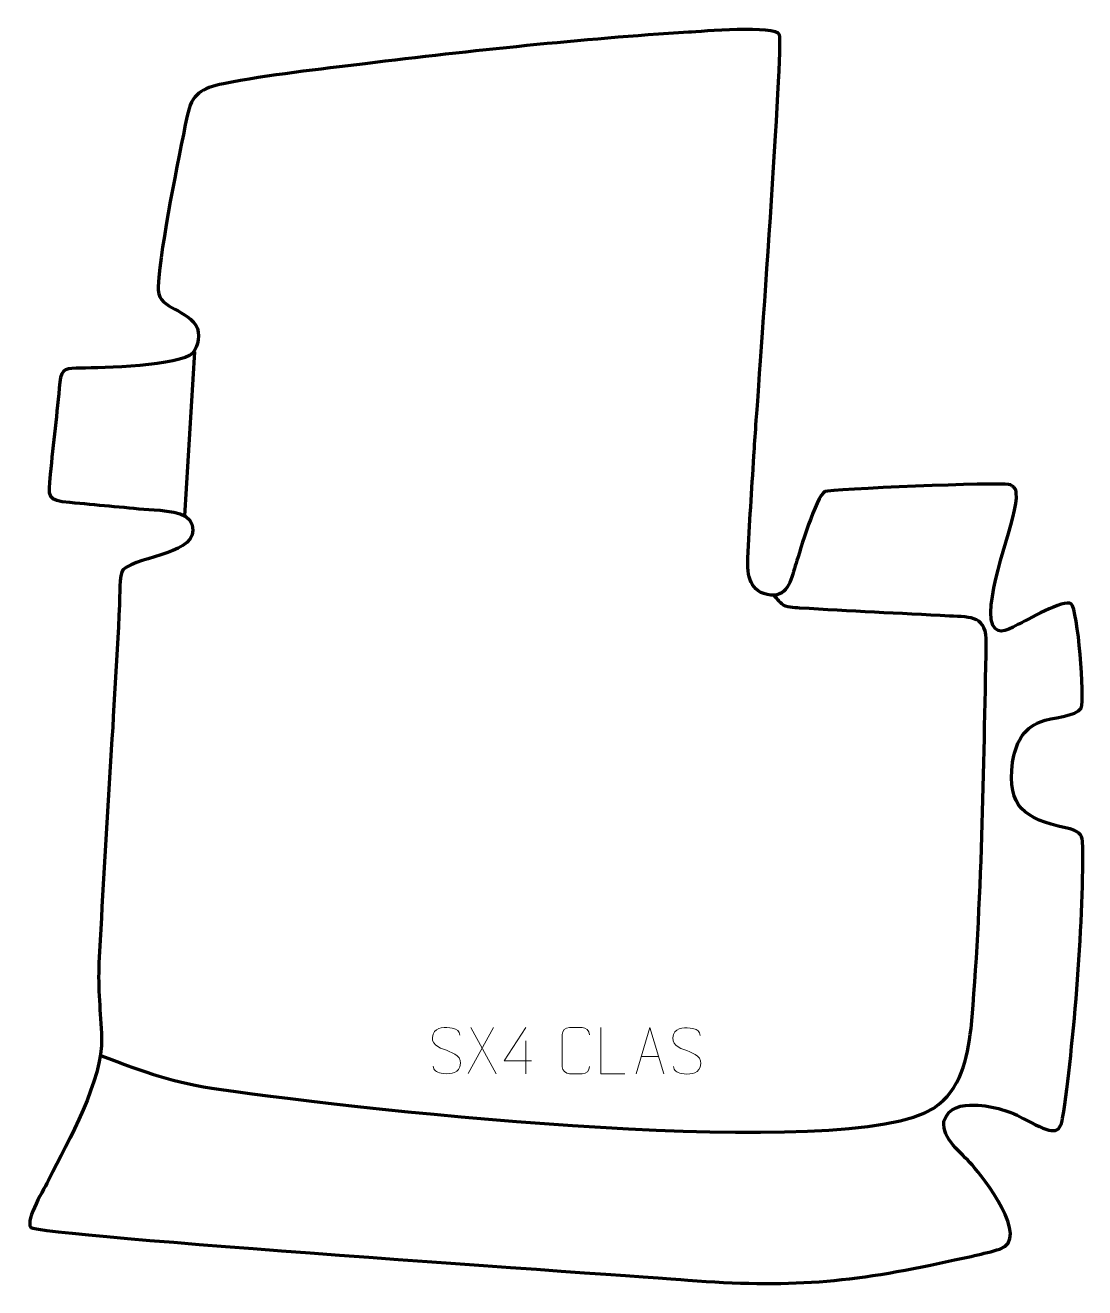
# Model space of a CAD drawing. Header units: millimetres. Extents: x -293 to 279, y -133 to 550.
import ezdxf

# ---------------------------------------------------------------- set-up
doc = ezdxf.new("R2010")
doc.units = ezdxf.units.MM
doc.header["$MEASUREMENT"] = 0
doc.layers.add('layer 1', color=7, linetype='Continuous')
doc.layers.add('layer 2', color=7, linetype='Continuous')
doc.layers.add('layer 3', color=7, linetype='Continuous', plot=False)

msp = doc.modelspace()

# ---------------------------------------------------------------- linework, layer by layer
at = {"layer": 'layer 1', "color": 250, "lineweight": 9}
for points, knots in [([(-65.6868, -4.3825), (-69.9351, -2.9121), (-74.8432, -1.1163), (-72.8381, 4.404), (-72.8381, 4.404), (-71.3346, 8.5439), (-66.121, 8.1554), (-62.5174, 7.5543), (-62.5174, 7.5543), (-59.6568, 7.0771), (-58.7921, 5.8639), (-58.4815, 3.7798)], [0, 0, 0, 0, 0.25, 0.25, 0.25, 0.25, 0.5, 0.5, 0.5, 0.5, 1, 1, 1, 1]), ([(-19.736, -10.1109), (-19.736, -10.1109), (-34.5577, -10.1109), (-34.5577, -10.1109), (-34.5577, -10.1109), (-34.5577, -10.1109), (-22.6801, 7.9596), (-22.6801, 7.9596)], [0, 0, 0, 0, 0.33333333, 0.33333333, 0.33333333, 0.33333333, 1, 1, 1, 1]), ([(11.7308, -13.2154), (11.591, -15.5388), (9.9138, -17.0184), (7.7661, -17.0292), (7.7661, -17.0292), (5.4342, -17.0288), (3.1023, -17.0288), (0.7708, -17.0292), (0.7708, -17.0292), (-1.1542, -17.1346), (-3.1263, -15.2501), (-3.1151, -13.2328), (-3.1151, -13.2328), (-3.1147, -7.4627), (-3.1147, -1.693), (-3.1151, 4.0763), (-3.1151, 4.0763), (-3.1109, 6.2144), (-1.3642, 7.9336), (0.7882, 7.9201), (0.7882, 7.9201), (3.1139, 7.9201), (5.44, 7.9201), (7.7661, 7.9201), (7.7661, 7.9201), (9.7127, 7.9556), (11.7041, 6.4641), (11.7308, 4.0265)], [0, 0, 0, 0, 0.125, 0.125, 0.125, 0.125, 0.25, 0.25, 0.25, 0.25, 0.375, 0.375, 0.375, 0.375, 0.5, 0.5, 0.5, 0.5, 0.625, 0.625, 0.625, 0.625, 0.75, 0.75, 0.75, 0.75, 1, 1, 1, 1]), ([(30.7823, -17.0332), (30.7823, -17.0332), (17.8332, -17.0332), (17.8332, -17.0332), (17.8332, -17.0332), (17.8332, -17.0332), (17.8332, 7.9204), (17.8332, 7.9204)], [0, 0, 0, 0, 0.33333333, 0.33333333, 0.33333333, 0.33333333, 1, 1, 1, 1]), ([(36.8373, -17.0331), (36.8373, -17.0331), (44.2083, 7.9204), (44.2083, 7.9204), (44.2083, 7.9204), (44.2083, 7.9204), (51.7782, -17.0331), (51.7782, -17.0331)], [0, 0, 0, 0, 0.33333333, 0.33333333, 0.33333333, 0.33333333, 1, 1, 1, 1]), ([(64.3078, -4.5564), (60.0595, -3.086), (55.1514, -1.2902), (57.1565, 4.2301), (57.1565, 4.2301), (58.66, 8.37), (63.8736, 7.9815), (67.4772, 7.3804), (67.4772, 7.3804), (70.3378, 6.9032), (71.2025, 5.69), (71.5131, 3.6059)], [0, 0, 0, 0, 0.25, 0.25, 0.25, 0.25, 0.5, 0.5, 0.5, 0.5, 1, 1, 1, 1]), ([(-65.6868, -4.3826), (-61.6682, -6.0293), (-56.6387, -7.9176), (-58.4727, -13.2779), (-58.4727, -13.2779), (-59.9325, -17.5443), (-64.8433, -17.2876), (-68.5694, -16.7329), (-68.5694, -16.7329), (-71.3194, -16.3231), (-72.5403, -15.1096), (-72.9183, -12.9974)], [0, 0, 0, 0, 0.25, 0.25, 0.25, 0.25, 0.5, 0.5, 0.5, 0.5, 1, 1, 1, 1]), ([(64.3078, -4.5565), (68.3264, -6.2032), (73.3559, -8.0915), (71.5219, -13.4518), (71.5219, -13.4518), (70.0621, -17.7182), (65.1513, -17.4615), (61.4252, -16.9068), (61.4252, -16.9068), (58.6752, -16.497), (57.4543, -15.2835), (57.0763, -13.1713)], [0, 0, 0, 0, 0.25, 0.25, 0.25, 0.25, 0.5, 0.5, 0.5, 0.5, 1, 1, 1, 1])]:
    msp.add_open_spline(points, degree=3, knots=knots, dxfattribs=at)
for points in [[(-40.2765, 7.9204), (-40.2765, 7.9204), (-54.0171, -16.9754), (-54.0171, -16.9754)], [(-52.5625, 7.9204), (-52.5625, 7.9204), (-38.8219, -17.0331), (-38.8219, -17.0331)], [(-22.6801, 0.6502), (-22.6801, 0.6502), (-22.6801, -17.0145), (-22.6801, -17.0145)], [(39.5599, -7.7837), (39.5599, -7.7837), (49.0556, -7.7837), (49.0556, -7.7837)]]:
    msp.add_open_spline(points, degree=3, dxfattribs=at)
at = {"layer": 'layer 2', "color": 140, "lineweight": 158}
msp.add_open_spline([(-201.8976, 373.2077), (-201.8976, 373.2077), (-207.4077, 284.5504), (-207.4077, 284.5504)], degree=3, dxfattribs=at)
msp.add_open_spline([(-252.8259, -7.163), (-227.7656, -16.5101), (-214.6044, -21.6447), (-187.5656, -25.5787), (-187.5656, -25.5787), (-108.4524, -37.0891), (152.1573, -65.1259), (197.8107, -35.6279), (197.8107, -35.6279), (212.5789, -25.569), (215.9066, -9.0976), (217.9842, 7.4926), (217.9842, 7.4926), (224.0147, 73.2329), (224.7927, 149.1979), (226.238, 215.6243), (226.238, 215.6243), (226.558, 230.3316), (218.3677, 229.7702), (206.306, 230.3943), (206.306, 230.3943), (179.2616, 231.7934), (152.36, 232.9843), (125.2923, 234.7004), (125.2923, 234.7004), (122.2322, 234.8944), (117.9685, 234.7765), (115.6389, 236.958), (115.6389, 236.958), (113.9921, 238.5), (112.8432, 239.8694), (111.4018, 241.599)], degree=3, knots=[0, 0, 0, 0, 0.11111111, 0.11111111, 0.11111111, 0.11111111, 0.22222222, 0.22222222, 0.22222222, 0.22222222, 0.33333333, 0.33333333, 0.33333333, 0.33333333, 0.44444444, 0.44444444, 0.44444444, 0.44444444, 0.55555556, 0.55555556, 0.55555556, 0.55555556, 0.66666667, 0.66666667, 0.66666667, 0.66666667, 0.77777778, 0.77777778, 0.77777778, 0.77777778, 1, 1, 1, 1], dxfattribs=at)
at = {"layer": 'layer 3', "color": 242, "lineweight": 158}
msp.add_open_spline([(238.2522, 301.5495), (241.1499, 300.8294), (242.2681, 299.0378), (242.4654, 296.7973), (242.4654, 296.7973), (243.5448, 284.5436), (227.0561, 247.9335), (228.7939, 228.4441), (228.7939, 228.4441), (231.2441, 219.182), (236.2616, 222.1861), (243.2722, 225.7134), (243.2722, 225.7134), (247.4764, 227.8286), (268.5781, 239.8316), (272.0414, 236.9998), (272.0414, 236.9998), (275.9462, 233.8072), (279.4638, 185.7537), (277.5612, 180.5605), (277.5612, 180.5605), (275.0406, 176.3563), (261.2036, 175.4409), (255.6036, 173.2294), (255.6036, 173.2294), (245.5224, 169.2482), (242.2682, 161.3705), (240.3237, 151.3187), (240.3237, 151.3187), (237.5599, 126.6379), (246.9116, 121.002), (269.0366, 115.8884), (269.0366, 115.8884), (276.2392, 114.2237), (278.137, 112.3999), (278.2632, 108.5533), (278.2632, 108.5533), (279.4655, 71.8756), (273.4686, -3.8661), (267.5109, -40.9853), (267.5109, -40.9853), (266.0774, -49.9166), (262.2004, -49.872), (247.9271, -42.0624), (247.9271, -42.0624), (238.8866, -37.1158), (230.3811, -34.4266), (219.9388, -33.989), (219.9388, -33.989), (213.0209, -33.6991), (205.8104, -35.1756), (203.3194, -42.6244), (203.3194, -42.6244), (202.1509, -52.66), (212.7107, -59.471), (218.5491, -66.2985), (218.5491, -66.2985), (224.4611, -73.2122), (250.7656, -106.2335), (233.4627, -111.8342), (233.4627, -111.8342), (225.3111, -114.4727), (214.3629, -116.4499), (205.7738, -118.3584), (205.7738, -118.3584), (153.3256, -130.1689), (118.595, -132.744), (64.8867, -128.5777), (64.8867, -128.5777), (33.1458, -126.0924), (-287.4502, -104.5674), (-290.5049, -100.106), (-290.5049, -100.106), (-293.4417, -95.8167), (-283.012, -78.9728), (-280.4438, -73.8712), (-280.4438, -73.8712), (-270.2597, -53.7006), (-251.3364, -20.1009), (-252.1825, 2.307), (-252.1825, 2.307), (-252.7087, 16.2403), (-254.2245, 28.8666), (-253.5995, 42.9838), (-253.5995, 42.9838), (-250.2492, 107.5614), (-245.7197, 172.115), (-242.4503, 236.6635), (-242.4503, 236.6635), (-242.3324, 240.2418), (-242.7386, 253.1718), (-240.6, 255.368), (-240.6, 255.368), (-231.3006, 263.4866), (-199.1522, 263.5662), (-203.1306, 279.6411), (-203.1306, 279.6411), (-205.0498, 287.3958), (-220.0434, 287.4186), (-226.6365, 287.9569), (-226.6365, 287.9569), (-240.8597, 289.1579), (-255.1073, 290.6178), (-269.348, 291.8842), (-269.348, 291.8842), (-281.7954, 292.9912), (-281.1816, 294.7436), (-279.9658, 306.9044), (-279.9658, 306.9044), (-278.2817, 323.5918), (-276.2798, 340.0229), (-274.7311, 356.7597), (-274.7311, 356.7597), (-273.9987, 364.6749), (-270.9645, 364.2688), (-263.2702, 364.3978), (-263.2702, 364.3978), (-252.5264, 364.5686), (-209.3706, 365.4441), (-203.0805, 372.505), (-203.0805, 372.505), (-199.8654, 376.114), (-198.4753, 383.1365), (-201.148, 387.6377), (-201.148, 387.6377), (-207.9081, 397.2604), (-222.5197, 396.443), (-221.642, 408.5903), (-221.642, 408.5903), (-219.8798, 432.9771), (-210.9155, 475.8519), (-205.8947, 500.7045), (-205.8947, 500.7045), (-203.4742, 512.5358), (-197.9658, 515.8284), (-186.3127, 518.168), (-186.3127, 518.168), (-161.8742, 522.9215), (-134.373, 525.9766), (-109.5962, 528.967), (-109.5962, 528.967), (-52.1262, 535.9034), (7.468, 542.3708), (65.2114, 545.9718), (65.2114, 545.9718), (71.745, 546.4008), (112.5707, 549.7492), (114.4424, 544.5924), (114.4424, 544.5924), (116.5457, 538.7976), (103.3471, 357.5098), (101.6788, 333.5499), (101.6788, 333.5499), (101.2944, 328.009), (100.896, 322.4607), (100.5561, 316.9171), (100.5561, 316.9171), (99.4468, 298.5518), (98.1929, 280.0345), (97.2735, 261.6749), (97.2735, 261.6749), (96.7955, 252.1307), (98.3687, 243.113), (109.6542, 241.5829), (109.6542, 241.5829), (119.618, 241.0186), (120.9559, 251.2917), (123.3507, 258.9749), (123.3507, 258.9749), (125.4143, 265.5956), (134.16, 295.0285), (138.8816, 297.6165), (138.8816, 297.6165), (141.616, 299.1152), (234.0446, 302.5951), (238.2522, 301.5495)], degree=3, knots=[0, 0, 0, 0, 0.02222222, 0.02222222, 0.02222222, 0.02222222, 0.04444444, 0.04444444, 0.04444444, 0.04444444, 0.06666667, 0.06666667, 0.06666667, 0.06666667, 0.08888889, 0.08888889, 0.08888889, 0.08888889, 0.11111111, 0.11111111, 0.11111111, 0.11111111, 0.13333333, 0.13333333, 0.13333333, 0.13333333, 0.15555556, 0.15555556, 0.15555556, 0.15555556, 0.17777778, 0.17777778, 0.17777778, 0.17777778, 0.2, 0.2, 0.2, 0.2, 0.22222222, 0.22222222, 0.22222222, 0.22222222, 0.24444444, 0.24444444, 0.24444444, 0.24444444, 0.26666667, 0.26666667, 0.26666667, 0.26666667, 0.28888889, 0.28888889, 0.28888889, 0.28888889, 0.31111111, 0.31111111, 0.31111111, 0.31111111, 0.33333333, 0.33333333, 0.33333333, 0.33333333, 0.35555556, 0.35555556, 0.35555556, 0.35555556, 0.37777778, 0.37777778, 0.37777778, 0.37777778, 0.4, 0.4, 0.4, 0.4, 0.42222222, 0.42222222, 0.42222222, 0.42222222, 0.44444444, 0.44444444, 0.44444444, 0.44444444, 0.46666667, 0.46666667, 0.46666667, 0.46666667, 0.48888889, 0.48888889, 0.48888889, 0.48888889, 0.51111111, 0.51111111, 0.51111111, 0.51111111, 0.53333333, 0.53333333, 0.53333333, 0.53333333, 0.55555556, 0.55555556, 0.55555556, 0.55555556, 0.57777778, 0.57777778, 0.57777778, 0.57777778, 0.6, 0.6, 0.6, 0.6, 0.62222222, 0.62222222, 0.62222222, 0.62222222, 0.64444444, 0.64444444, 0.64444444, 0.64444444, 0.66666667, 0.66666667, 0.66666667, 0.66666667, 0.68888889, 0.68888889, 0.68888889, 0.68888889, 0.71111111, 0.71111111, 0.71111111, 0.71111111, 0.73333333, 0.73333333, 0.73333333, 0.73333333, 0.75555556, 0.75555556, 0.75555556, 0.75555556, 0.77777778, 0.77777778, 0.77777778, 0.77777778, 0.8, 0.8, 0.8, 0.8, 0.82222222, 0.82222222, 0.82222222, 0.82222222, 0.84444444, 0.84444444, 0.84444444, 0.84444444, 0.86666667, 0.86666667, 0.86666667, 0.86666667, 0.88888889, 0.88888889, 0.88888889, 0.88888889, 0.91111111, 0.91111111, 0.91111111, 0.91111111, 0.93333333, 0.93333333, 0.93333333, 0.93333333, 0.95555556, 0.95555556, 0.95555556, 0.95555556, 1, 1, 1, 1], dxfattribs=at)

doc.saveas('drawing.dxf')
